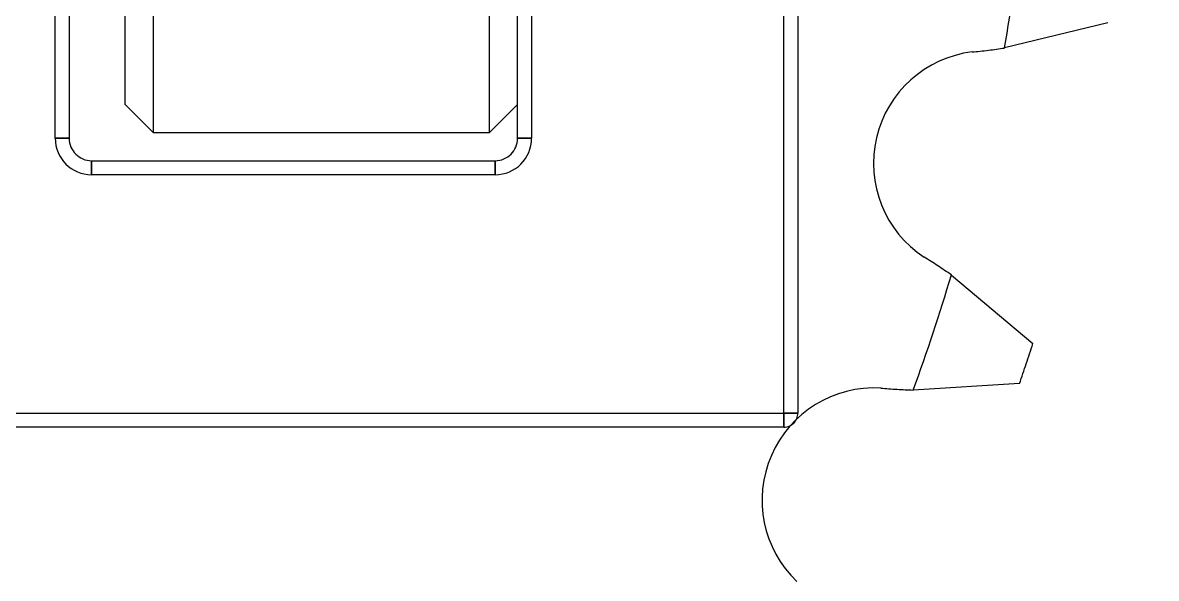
# Model space of a CAD drawing. Header units: metres. Extents: x 0 to 63075, y 0 to 44550.
# Drawn here: x 35728.34 to 35768.79, y 35915.38 to 35935.19 of the extents above; entities that cross this region are included whole.
import ezdxf

# ---------------------------------------------------------------- set-up
doc = ezdxf.new("R2010")
doc.units = ezdxf.units.M
doc.header["$LTSCALE"] = 75
doc.linetypes.add('HIDDEN2', pattern=[4.7625, 3.175, -1.5875])
for name, color, linetype in [('SDM', 7, 'Continuous'), ('SL4', 4, 'Continuous'), ('ST1', 7, 'HIDDEN2')]:
    doc.layers.add(name, color=color, linetype=linetype)

# ---------------------------------------------------------------- blocks, each defined once
blk = doc.blocks.new('A$C6e6623c1')
at = {"layer": 'SL4'}
for radius in [125, 123.91, 122.777, 119.686, 89.286]:
    blk.add_circle((212.763, 1623.35), radius, dxfattribs=at)
for radius, start, end in [(104.464, 171.10617, 157.38407), (98.5, 170.88256, 157.60769), (93.236, 168.80946, 159.68078), (92.147, 167.89305, 74.24512), (86.207, 191.91738, 316.57286)]:
    blk.add_arc((212.763, 1623.35), radius, start, end, dxfattribs=at)
blk.add_open_spline([(272.844, 1573.255), (267.131, 1574.866), (255.705, 1578.09), (238.55, 1582.93), (221.357, 1587.78), (204.106, 1592.647), (186.855, 1597.514), (169.659, 1602.365), (152.5, 1607.206), (141.072, 1610.43), (135.358, 1612.042)], degree=3, knots=[0, 0, 0, 0, 0.1248794, 0.2497552, 0.3747174, 0.4999557, 0.6252115, 0.7501984, 0.8750981, 1, 1, 1, 1], dxfattribs=at)
at = {"layer": 'ST1'}
for p, q in [((248.263, 1608.15), (248.263, 1638.55)), ((248.763, 1638.55), (248.763, 1608.15)), ((250.763, 1609.35), (250.763, 1623.35)), ((251.763, 1623.35), (251.763, 1608.35)), ((263.763, 1608.35), (263.763, 1623.35)), ((264.763, 1608.15), (264.763, 1612.58)), ((265.263, 1612.58), (265.263, 1608.15)), ((274.263, 1598.35), (274.263, 1612.58)), ((274.763, 1612.58), (274.763, 1598.35)), ((285.827, 1612.271), (282.135, 1611.369)), ((250.763, 1609.35), (251.763, 1608.35)), ((263.763, 1608.35), (264.763, 1609.35)), ((248.763, 1608.15), (248.263, 1608.15)), ((248.263, 1608.15), (248.763, 1608.15)), ((248.763, 1608.15), (248.263, 1608.15)), ((248.263, 1608.15), (248.763, 1608.15)), ((251.763, 1608.35), (263.763, 1608.35)), ((264.763, 1608.15), (265.263, 1608.15)), ((265.263, 1608.15), (264.763, 1608.15)), ((264.763, 1608.15), (265.263, 1608.15)), ((265.263, 1608.15), (264.763, 1608.15)), ((249.562, 1607.35), (249.562, 1606.85)), ((249.562, 1606.85), (249.562, 1607.35)), ((249.562, 1607.35), (263.963, 1607.35)), ((249.562, 1607.35), (249.562, 1606.85)), ((249.562, 1606.85), (249.562, 1607.35)), ((263.963, 1607.35), (263.963, 1606.85)), ((263.963, 1606.85), (263.963, 1607.35)), ((263.963, 1607.35), (263.963, 1606.85)), ((263.963, 1606.85), (263.963, 1607.35)), ((263.963, 1606.85), (249.562, 1606.85)), ((280.24, 1603.275), (283.147, 1600.827)), ((282.675, 1599.403), (278.881, 1599.174)), ((241.913, 1598.35), (274.263, 1598.35)), ((274.263, 1598.35), (274.763, 1598.35)), ((274.263, 1598.35), (274.263, 1597.85)), ((274.263, 1598.35), (274.763, 1598.35)), ((274.263, 1597.85), (274.263, 1598.35)), ((274.763, 1598.35), (274.263, 1598.35)), ((274.263, 1598.35), (274.263, 1597.85)), ((274.263, 1597.85), (274.263, 1598.35)), ((274.763, 1598.35), (274.263, 1598.35)), ((274.263, 1597.85), (241.913, 1597.85))]:
    blk.add_line(p, q, dxfattribs=at)
for radius in [114.333, 92.131, 89.448]:
    blk.add_circle((212.763, 1623.35), radius, dxfattribs=at)
for centre, radius, start, end in [((212.763, 1623.35), 70.4, 350.20104, 353.71778), ((281.464, 1607.257), 4, 96.8866, 236.7465), ((279.033, 1632.057), 20.92, 275.3501, 278.5273), ((249.562, 1608.15), 1.3, 180, 270), ((249.562, 1608.15), 1.3, 180, 270), ((249.562, 1608.15), 1.3, 180, 270), ((249.562, 1608.15), 1.3, 180, 270), ((249.562, 1608.15), 0.8, 180, 270), ((263.963, 1608.15), 1.3, 270, 0), ((263.963, 1608.15), 1.3, 270, 0), ((263.963, 1608.15), 1.3, 270, 0), ((263.963, 1608.15), 0.8, 270, 0), ((263.963, 1608.15), 1.3, 270, 0), ((268.272, 1586.117), 20.92, 55.1058, 58.283), ((212.763, 1623.35), 70.4, 339.91533, 343.43206), ((212.763, 1623.35), 73.9, 341.0922, 342.25519), ((277.486, 1595.249), 4, 86.6009, 226.4608), ((279.523, 1620.084), 20.92, 265.0643, 268.2416), ((274.263, 1598.35), 0.5, 270, 0)]:
    blk.add_arc(centre, radius, start, end, dxfattribs=at)

msp = doc.modelspace()

# ---------------------------------------------------------------- block references
at = {"layer": 'SDM'}
msp.add_blockref('A$C6e6623c1', (35481.239, 34322.916), dxfattribs=at)

doc.saveas('drawing.dxf')
